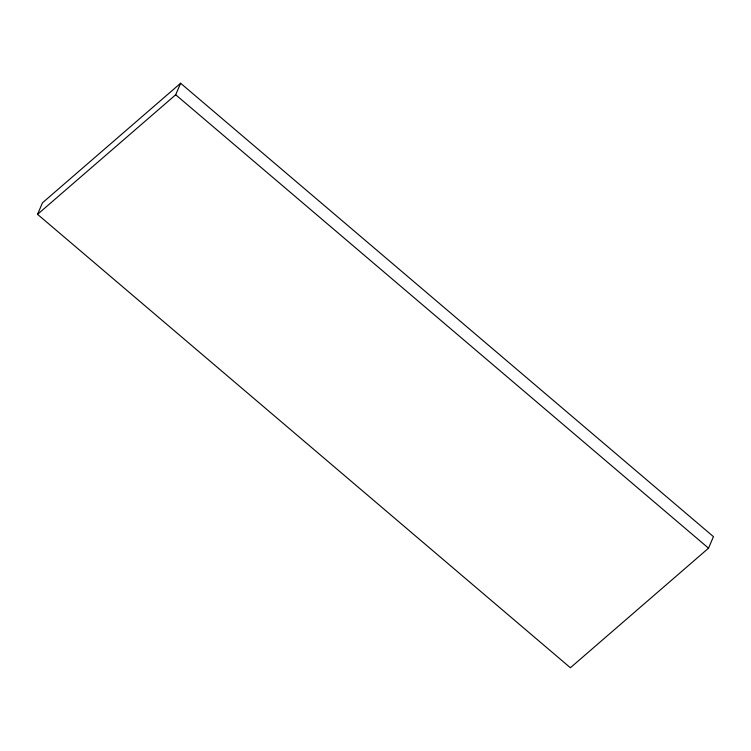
<?xml version="1.0" encoding="UTF-8"?>
<svg xmlns="http://www.w3.org/2000/svg" width="751" height="751" viewBox="0 0 751 751"><rect width="100%" height="100%" fill="white"/><g stroke="black" fill="none" stroke-linecap="round" stroke-linejoin="round"><path stroke-width="1.13" d="M37.55 214.345L42.469 202.817L180.606 83.248L713.45 536.655L708.531 548.183L570.394 667.752L37.55 214.345L175.687 94.767L180.606 83.248M175.687 94.767L708.531 548.183"/></g></svg>
